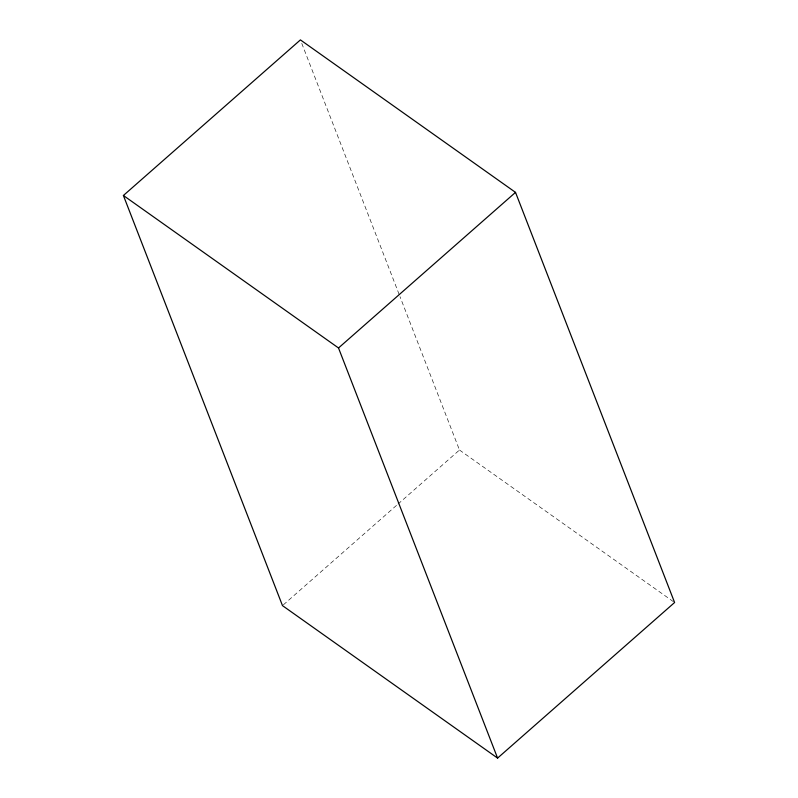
<?xml version="1.0" encoding="UTF-8"?>
<svg xmlns="http://www.w3.org/2000/svg" width="798" height="798" viewBox="0 0 798 798"><rect width="100%" height="100%" fill="white"/><g stroke="black" fill="none" stroke-linecap="round" stroke-linejoin="round"><path stroke-width="0.6" stroke-dasharray="3.99 2.99" d="M283.41 604.804L397.075 504.895M398.002 504.077L459.488 450.022L400.007 296.666M459.488 450.022L674.599 602.51M301.764 43.381L399.559 295.499"/><path stroke-width="1.2" d="M123.401 195.49L300.417 39.9L515.518 192.378L674.599 602.51L497.583 758.1L282.482 605.622L123.401 195.49L338.512 347.978L497.583 758.1M338.512 347.978L515.518 192.378"/></g></svg>
